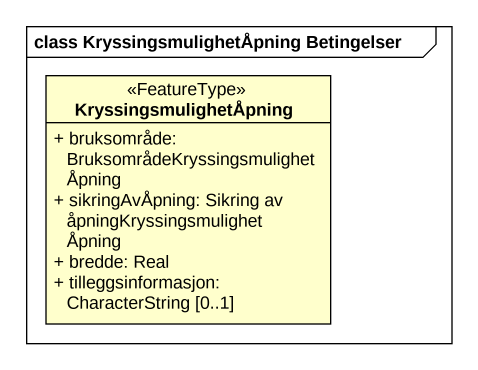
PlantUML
@startuml
mainframe class KryssingsmulighetÅpning Betingelser
hide circle
hide empty members
skinparam classAttributeIconSize 0
class KryssingsmulighetÅpning <<FeatureType>> {
  + bruksområde: BruksområdeKryssingsmulighetÅpning
  + sikringAvÅpning: Sikring av åpningKryssingsmulighetÅpning
  + bredde: Real
  + tilleggsinformasjon: CharacterString [0..1]
}
@enduml
